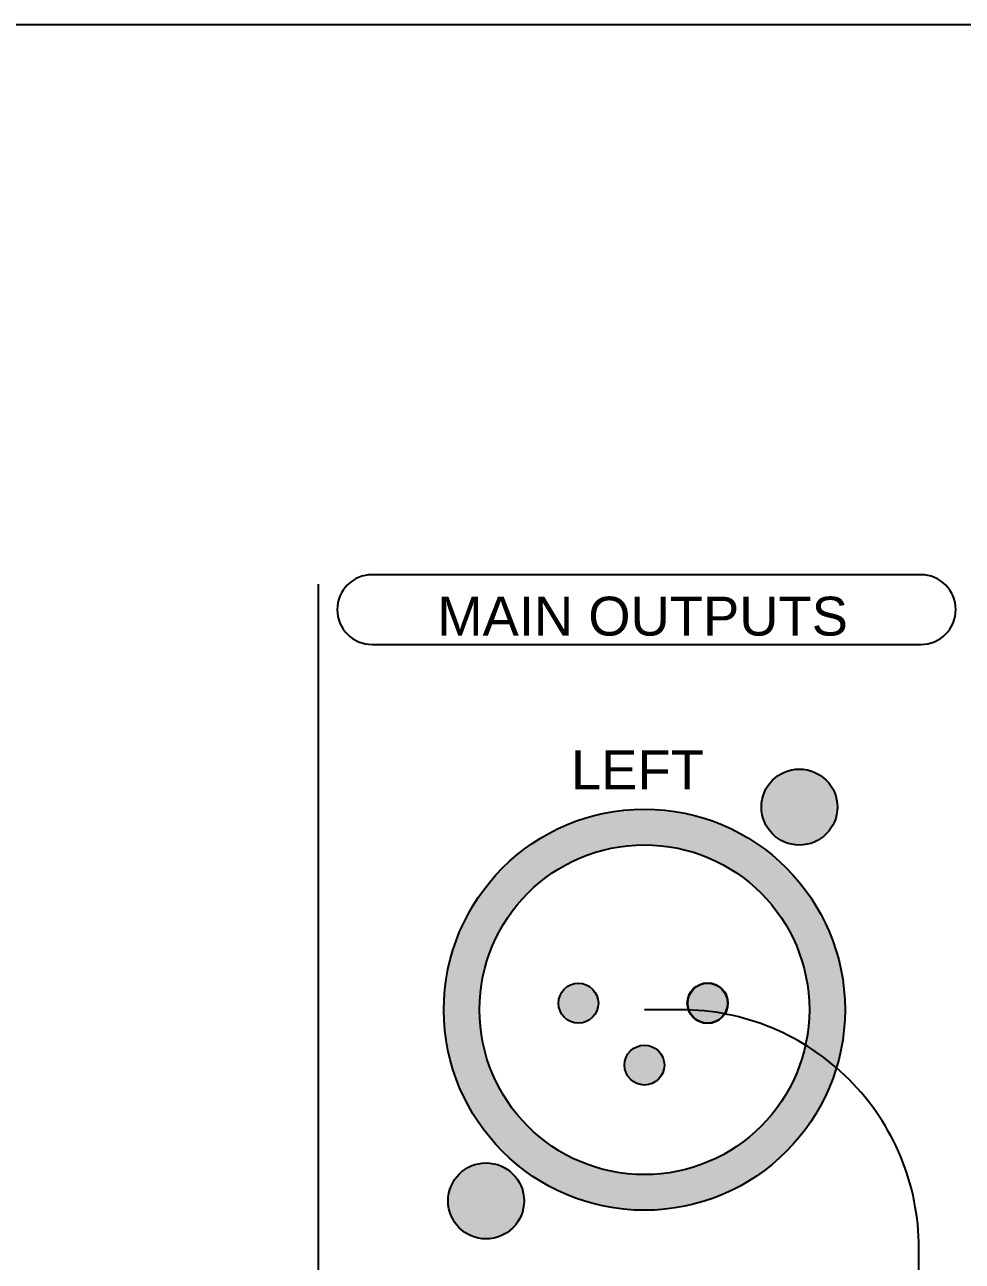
# Model space of a CAD drawing. Header units: millimetres. Extents: x 88 to 97873, y 32 to 55088.
# Drawn here: x 48129 to 48282.8, y 5044 to 5246.8 of the extents above; entities that cross this region are included whole.
import ezdxf

# ---------------------------------------------------------------- set-up
doc = ezdxf.new("R2010")
doc.units = ezdxf.units.MM
doc.header["$LTSCALE"] = 0.3
doc.layers.add('FICHAS_XLR', color=7, linetype='Continuous')
doc.styles.get("Standard").update_dxf_attribs({"font": 'arial.ttf'})

msp = doc.modelspace()

# ---------------------------------------------------------------- hatches: boundary and pattern name
at = {"layer": 'FICHAS_XLR'}
h = msp.add_hatch(color=0, dxfattribs=at)
h.dxf.hatch_style = 1
h.paths.add_polyline_path([(48210.93, 5053.91, -1), (48198.48, 5053.91, -1)])
h.paths.add_polyline_path([(48249.87, 5118.49, -1), (48262.32, 5118.49, -1)])
h = msp.add_hatch(color=0, dxfattribs=at)
h.dxf.hatch_style = 1
h.paths.add_polyline_path([(48263.57, 5085.26, -1), (48197.79, 5085.26, -1)])
h.paths.add_polyline_path([(48203.64, 5085.26, 1), (48257.71, 5085.26, 1)], flags=16)
h.paths.add_polyline_path([(48216.59, 5086.33, 1), (48223.12, 5086.33, 1)], flags=0)
h.paths.add_polyline_path([(48227.41, 5076.18, 1), (48233.94, 5076.18, 1)], flags=0)
h.paths.add_polyline_path([(48237.77, 5086.33, 1), (48244.3, 5086.33, 1)], flags=0)
h = msp.add_hatch(color=0, dxfattribs=at)
h.dxf.hatch_style = 1
h.paths.add_polyline_path([(48227.41, 5076.18, -1), (48233.95, 5076.18, -1)])
h.paths.add_polyline_path([(48216.59, 5086.33, -1), (48223.12, 5086.33, -1)])
h.paths.add_polyline_path([(48244.37, 5086.33, -1), (48237.7, 5086.33, -1)])

# ---------------------------------------------------------------- linework, layer by layer
for p, q in [((49149.59, 5246.78), (48015.43, 5246.78)), ((48276.02, 5156.59), (48186.02, 5156.59)), ((48177.16, 5155.05), (48177.16, 4930.41)), ((48186.02, 5145.15), (48276.02, 5145.15))]:
    msp.add_line(p, q)
at = {"color": 30}
msp.add_lwpolyline([(47411.52, 4524.97), (47411.52, 4708.84, -0.414214), (47450.59, 4747.91), (48236.61, 4747.91, 0.414214), (48275.68, 4786.98), (48275.68, 5046.19, 0.414214), (48236.61, 5085.26), (48230.68, 5085.26)], format="xyb", dxfattribs=at)
for centre, start, end in [((48186.02, 5150.87), 90, 270), ((48276.02, 5150.87), 270, 90)]:
    msp.add_arc(centre, 5.72, start, end)
at = {"layer": 'FICHAS_XLR', "color": 0}
for centre, radius in [((48256.09, 5118.49), 6.23), ((48230.68, 5085.26), 32.89), ((48230.68, 5085.26), 27.04), ((48241.04, 5086.33), 3.33), ((48219.85, 5086.33), 3.27), ((48241.04, 5086.33), 3.27), ((48230.68, 5076.18), 3.27), ((48230.68, 5076.18), 3.27), ((48204.71, 5053.91), 6.23)]:
    msp.add_circle(centre, radius, dxfattribs=at)

# ---------------------------------------------------------------- texts
for s, height, p in [('MAIN OUTPUTS', 6.3807, (48196.71, 5146.61)), ('LEFT', 6.381, (48218.63, 5121.4))]:
    msp.add_text(s, height=height).set_placement(p)

doc.saveas('drawing.dxf')
